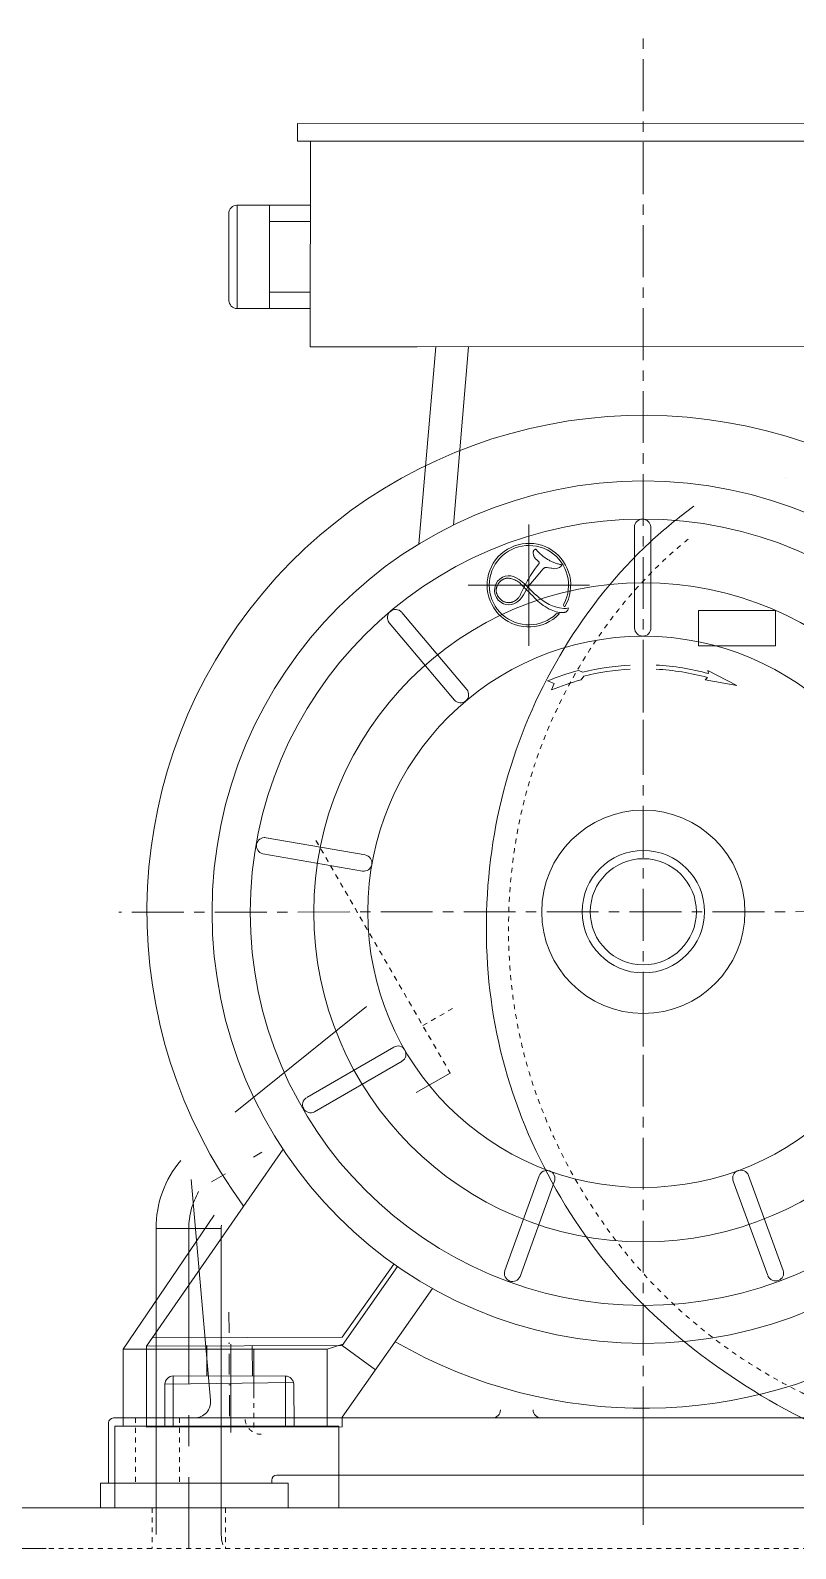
# Model space of a CAD drawing. Header units: inches. Extents: x 0 to 22015, y 0 to 16774.
# Drawn here: x 3554 to 4023, y 12105 to 13035 of the extents above; entities that cross this region are included whole.
import ezdxf

# ---------------------------------------------------------------- set-up
doc = ezdxf.new("R2010")
doc.units = ezdxf.units.IN
doc.header["$MEASUREMENT"] = 0
for name, pattern in [('CENTER', [50.8, 31.75, -6.35, 6.35, -6.35]), ('DASHDOT', [25.4, 12.7, -6.35, 0, -6.35]), ('EB_DASH', [6, 3, -3]), ('EB_DASHDOTDOT', [45, 30, -3, 3, -3, 3, -3])]:
    doc.linetypes.add(name, pattern=pattern)
for name, color, linetype, lineweight in [('CAXA0', 7, 'Continuous', 5), ('CAXA1', 5, 'CENTER', 5), ('CAXA2', 6, 'EB_DASH', 5)]:
    doc.layers.add(name, color=color, linetype=linetype, lineweight=lineweight)

msp = doc.modelspace()

# ---------------------------------------------------------------- linework, layer by layer
at = {"color": 7, "lineweight": 5}
for p, q in [((3717.66, 12977.5), (3717.63, 12966.75)), ((4076.42, 12977.33), (3717.66, 12977.5)), ((4076.44, 12966.75), (3717.63, 12966.75)), ((3725.63, 12966.75), (3725.29, 12840.82)), ((3725.52, 12927.42), (3680.53, 12927.43)), ((3680.65, 12864.18), (3680.59, 12927.43)), ((3700.58, 12864.18), (3700.58, 12927.42)), ((3675.64, 12869.17), (3675.53, 12922.41)), ((3725.52, 12917.42), (3700.58, 12917.42)), ((3725.35, 12874.18), (3700.58, 12874.18)), ((3725.35, 12864.18), (3680.65, 12864.18)), ((3790.93, 12840.82), (3725.29, 12840.82)), ((4065.97, 12841.01), (3790.93, 12840.82)), ((3802.28, 12840.82), (3792.03, 12720.05)), ((3822.32, 12840.84), (3813.08, 12731.59)), ((3923.99, 12730.46), (3924.1, 12668.5)), ((3933.98, 12730.24), (3934.1, 12668.57)), ((3781.57, 12678.08), (3821.3, 12630.92)), ((3773.77, 12671.83), (3813.69, 12624.44)), ((3698.35, 12540.16), (3759.1, 12529.57)), ((3696.39, 12530.35), (3757.43, 12519.71)), ((3759.86, 12436.88), (3679.52, 12372.02)), ((3723.25, 12381.01), (3776.59, 12411.94)), ((3728.05, 12372.24), (3781.66, 12403.32)), ((3811.14, 12396.05), (3790.36, 12384.05)), ((3625.08, 12228.86), (3708.78, 12349.34)), ((3673.55, 12334.36), (3664.89, 12329.36)), ((3844.62, 12275.09), (3865.6, 12333.08)), ((3853.94, 12271.47), (3875.02, 12329.73)), ((4005.68, 12271.98), (3984.48, 12329.89)), ((4015.15, 12275.19), (3993.85, 12333.38)), ((3744.93, 12229.29), (3778.78, 12277.56)), ((3744.95, 12234.29), (3776.66, 12279.04)), ((3745.02, 12185.29), (3800.37, 12264.05)), ((3744.97, 12229.29), (3625.08, 12228.86)), ((3625.08, 12228.86), (3625.19, 12179.17)), ((3744.95, 12234.29), (3628.57, 12233.87)), ((3662.02, 12229.2), (3662.02, 12210.49)), ((3689.97, 12229.23), (3690.02, 12210.45)), ((3744.97, 12229.29), (3765.33, 12214.19)), ((3710.33, 12210.42), (3641.47, 12210.52)), ((3641.47, 12210.52), (3641.47, 12179.19)), ((3710.33, 12210.42), (3710.28, 12179.26)), ((3715.18, 12206.58), (3636.46, 12205.52)), ((3636.46, 12205.52), (3636.46, 12179.18)), ((3715.32, 12205.47), (3715.58, 12179.26)), ((3745.02, 12185.29), (3745.02, 12179.29)), ((3745.02, 12179.29), (3625.19, 12179.17))]:
    msp.add_line(p, q, dxfattribs=at)
at = {"color": 7, "linetype": 'DASHDOT', "lineweight": 5}
msp.add_line((3675.66, 12249.68), (3676.02, 12179.23), dxfattribs=at)
at = {"color": 7, "lineweight": 5}
for centre, radius in [((3929.43, 12494.49), 264.11), ((3929.43, 12494.49), 240.75), ((3929.43, 12494.49), 201.83), ((3929.43, 12494.79), 168.78), ((3929.43, 12494.79), 62.24)]:
    msp.add_circle(centre, radius, dxfattribs=at)
for centre, radius, start, end in [((3680.53, 12922.43), 5, 89.99533, 180.11998), ((3680.64, 12869.18), 5, 180.11998, 270.00361), ((3929.43, 12494.79), 304, 68.52452, 216.36046), ((3929.43, 12494.79), 304, 240.01155, 64.22543), ((3928.98, 12730.24), 5, 2.81785, 177.40095), ((3777.74, 12674.87), 5, 42.81785, 217.40095), ((3929.1, 12668.57), 5, 180, 0), ((3817.47, 12627.71), 5, 220, 40), ((3697.48, 12535.23), 5, 82.81785, 257.40095), ((3758.23, 12524.64), 5, 260, 80), ((3779.09, 12407.61), 5, 300, 120), ((3725.75, 12376.68), 5, 122.81785, 297.40095), ((3870.3, 12331.37), 5, 340, 160), ((3989.17, 12331.6), 5, 20, 200), ((3849.32, 12273.39), 5, 162.81785, 337.40095), ((4010.38, 12273.69), 5, 202.81785, 17.40095), ((3641.46, 12205.52), 5, 89.91581, 180), ((3710.32, 12205.42), 5, 0.58104, 89.91581)]:
    msp.add_arc(centre, radius, start, end, dxfattribs=at)
at = {"layer": 'CAXA0', "color": 7, "linetype": 'Continuous', "lineweight": 5}
for p, q in [((3862.03, 12714.97), (3862.02, 12714.82)), ((3862.02, 12714.82), (3862.02, 12714.66)), ((3862.02, 12714.66), (3862.02, 12714.5)), ((3862.02, 12714.5), (3862.03, 12714.33)), ((3862.04, 12715.11), (3862.03, 12714.97)), ((3862.03, 12714.33), (3862.05, 12714.15)), ((3862.06, 12715.25), (3862.04, 12715.11)), ((3862.05, 12714.15), (3862.08, 12713.83)), ((3862.08, 12715.38), (3862.06, 12715.25)), ((3862.11, 12715.5), (3862.08, 12715.38)), ((3862.08, 12713.83), (3862.13, 12713.52)), ((3862.14, 12715.62), (3862.11, 12715.5)), ((3862.13, 12713.52), (3862.17, 12713.37)), ((3862.18, 12715.73), (3862.14, 12715.62)), ((3862.17, 12713.37), (3862.2, 12713.22)), ((3862.22, 12715.84), (3862.18, 12715.73)), ((3862.2, 12713.22), (3862.24, 12713.08)), ((3862.27, 12715.94), (3862.22, 12715.84)), ((3862.24, 12713.08), (3862.28, 12712.94)), ((3862.33, 12716.03), (3862.27, 12715.94)), ((3862.28, 12712.94), (3862.32, 12712.8)), ((3862.32, 12712.8), (3862.37, 12712.67)), ((3862.39, 12716.12), (3862.33, 12716.03)), ((3862.37, 12712.67), (3862.42, 12712.54)), ((3862.46, 12716.2), (3862.39, 12716.12)), ((3862.42, 12712.54), (3862.47, 12712.41)), ((3862.56, 12716.31), (3862.46, 12716.2)), ((3862.47, 12712.41), (3862.53, 12712.28)), ((3862.53, 12712.28), (3862.59, 12712.16)), ((3862.67, 12716.41), (3862.56, 12716.31)), ((3862.59, 12712.16), (3862.66, 12712.04)), ((3862.66, 12712.04), (3862.72, 12711.92)), ((3862.8, 12716.5), (3862.67, 12716.41)), ((3862.72, 12711.92), (3862.8, 12711.81)), ((3862.95, 12716.59), (3862.8, 12716.5)), ((3862.8, 12711.81), (3862.88, 12711.69)), ((3862.88, 12711.69), (3862.96, 12711.57)), ((3863.1, 12716.66), (3862.95, 12716.59)), ((3862.96, 12711.57), (3863.05, 12711.46)), ((3863.05, 12711.46), (3863.14, 12711.34)), ((3863.27, 12716.74), (3863.1, 12716.66)), ((3863.14, 12711.34), (3863.25, 12711.22)), ((3863.25, 12711.22), (3863.47, 12710.97)), ((3863.44, 12716.8), (3863.27, 12716.74)), ((3863.62, 12716.85), (3863.44, 12716.8)), ((3863.47, 12710.97), (3863.7, 12710.74)), ((3863.62, 12716.85), (3864.02, 12716.38)), ((3863.7, 12710.74), (3863.96, 12710.49)), ((3863.96, 12710.49), (3864.2, 12710.27)), ((3864.02, 12716.38), (3864.42, 12715.91)), ((3864.2, 12710.27), (3864.89, 12709.65)), ((3864.42, 12715.91), (3864.83, 12715.46)), ((3864.83, 12715.46), (3865.25, 12715.01)), ((3864.89, 12709.65), (3865.42, 12709.16)), ((3865.25, 12715.01), (3865.68, 12714.58)), ((3865.68, 12714.58), (3866.11, 12714.15)), ((3866.11, 12714.15), (3866.55, 12713.74)), ((3866.55, 12713.74), (3867, 12713.34)), ((3867, 12713.34), (3867.46, 12712.95)), ((3867.46, 12712.95), (3867.92, 12712.57)), ((3867.92, 12712.57), (3868.39, 12712.2)), ((3868.39, 12712.2), (3868.87, 12711.85)), ((3868.87, 12711.85), (3869.35, 12711.5)), ((3869.35, 12711.5), (3869.84, 12711.17)), ((3869.84, 12711.17), (3870.33, 12710.86)), ((3870.33, 12710.86), (3870.82, 12710.55)), ((3870.82, 12710.55), (3871.28, 12710.28)), ((3871.28, 12710.28), (3871.75, 12710.03)), ((3871.75, 12710.03), (3872.22, 12709.78)), ((3872.22, 12709.78), (3872.7, 12709.54)), ((3843.15, 12699.62), (3844.91, 12700.31)), ((3844.91, 12700.31), (3846.71, 12700.57)), ((3846.71, 12700.57), (3848.23, 12700.44)), ((3848.23, 12700.44), (3849.83, 12700.01)), ((3860.38, 12700.65), (3859.45, 12699.14)), ((3861.58, 12702.49), (3860.38, 12700.65)), ((3862.81, 12704.3), (3861.58, 12702.49)), ((3868.13, 12704.86), (3862.76, 12698.55)), ((3864.1, 12706.09), (3862.81, 12704.3)), ((3865.42, 12707.85), (3864.1, 12706.09)), ((3868.18, 12704.89), (3868, 12704.73)), ((3868.37, 12705.04), (3868.18, 12704.89)), ((3868.56, 12705.17), (3868.37, 12705.04)), ((3868.75, 12705.28), (3868.56, 12705.17)), ((3868.94, 12705.38), (3868.75, 12705.28)), ((3869.13, 12705.46), (3868.94, 12705.38)), ((3869.32, 12705.52), (3869.13, 12705.46)), ((3869.42, 12705.54), (3869.32, 12705.52)), ((3869.51, 12705.56), (3869.42, 12705.54)), ((3869.67, 12705.59), (3869.51, 12705.56)), ((3869.83, 12705.6), (3869.67, 12705.59)), ((3870.01, 12705.6), (3869.83, 12705.6)), ((3870.2, 12705.59), (3870.01, 12705.6)), ((3870.39, 12705.58), (3870.2, 12705.59)), ((3870.59, 12705.55), (3870.39, 12705.58)), ((3871.27, 12705.44), (3870.59, 12705.55)), ((3871.78, 12705.36), (3871.27, 12705.44)), ((3872.89, 12705.23), (3871.78, 12705.36)), ((3872.7, 12709.54), (3873.19, 12709.3)), ((3873.36, 12705.16), (3872.89, 12705.23)), ((3873.19, 12709.3), (3873.68, 12709.08)), ((3875.11, 12704.88), (3873.44, 12705.15)), ((3873.68, 12709.08), (3874.18, 12708.87)), ((3874.18, 12708.87), (3874.69, 12708.67)), ((3874.69, 12708.67), (3875.2, 12708.47)), ((3876.22, 12704.92), (3875.11, 12704.88)), ((3875.2, 12708.47), (3875.72, 12708.29)), ((3875.72, 12708.29), (3876.24, 12708.11)), ((3878.02, 12705.7), (3876.22, 12704.92)), ((3876.24, 12708.11), (3876.77, 12707.94)), ((3876.77, 12707.94), (3877.3, 12707.79)), ((3877.3, 12707.79), (3877.84, 12707.64)), ((3877.84, 12707.64), (3878.38, 12707.51)), ((3879.05, 12706.38), (3878.02, 12705.7)), ((3878.38, 12707.51), (3878.92, 12707.38)), ((3878.92, 12707.38), (3879.25, 12706.95)), ((3879.25, 12706.95), (3879.05, 12706.38)), ((3838.27, 12690.99), (3838.41, 12693.2)), ((3838.66, 12688.88), (3838.27, 12690.99)), ((3838.41, 12693.2), (3839.07, 12695.33)), ((3839.07, 12695.33), (3840.2, 12697.21)), ((3839.32, 12691.65), (3839.33, 12691.93)), ((3839.33, 12691.38), (3839.32, 12691.65)), ((3839.33, 12691.93), (3839.35, 12692.21)), ((3839.35, 12691.1), (3839.33, 12691.38)), ((3839.35, 12692.21), (3839.39, 12692.49)), ((3839.38, 12690.82), (3839.35, 12691.1)), ((3839.39, 12692.49), (3839.43, 12692.77)), ((3839.43, 12692.77), (3839.49, 12693.06)), ((3839.49, 12693.06), (3839.56, 12693.34)), ((3839.56, 12693.34), (3839.65, 12693.63)), ((3839.65, 12693.63), (3839.74, 12693.91)), ((3839.74, 12693.91), (3839.85, 12694.19)), ((3839.85, 12694.19), (3839.97, 12694.48)), ((3839.97, 12694.48), (3840.1, 12694.75)), ((3840.1, 12694.75), (3840.24, 12695.03)), ((3840.2, 12697.21), (3841.54, 12698.57)), ((3840.24, 12695.03), (3840.4, 12695.3)), ((3840.4, 12695.3), (3840.56, 12695.56)), ((3840.56, 12695.56), (3840.74, 12695.83)), ((3840.74, 12695.83), (3840.92, 12696.08)), ((3840.92, 12696.08), (3841.11, 12696.33)), ((3841.11, 12696.33), (3841.31, 12696.57)), ((3841.31, 12696.57), (3841.52, 12696.8)), ((3841.52, 12696.8), (3841.74, 12697.03)), ((3841.54, 12698.57), (3843.15, 12699.62)), ((3841.74, 12697.03), (3841.97, 12697.24)), ((3841.97, 12697.24), (3842.2, 12697.45)), ((3842.2, 12697.45), (3842.44, 12697.64)), ((3842.44, 12697.64), (3842.68, 12697.82)), ((3842.68, 12697.82), (3842.92, 12698)), ((3842.92, 12698), (3843.17, 12698.16)), ((3843.17, 12698.16), (3843.43, 12698.3)), ((3843.43, 12698.3), (3843.68, 12698.44)), ((3843.68, 12698.44), (3843.94, 12698.56)), ((3843.94, 12698.56), (3844.2, 12698.67)), ((3844.2, 12698.67), (3844.46, 12698.77)), ((3844.46, 12698.77), (3844.72, 12698.85)), ((3844.72, 12698.85), (3844.96, 12698.91)), ((3844.96, 12698.91), (3845.2, 12698.97)), ((3845.2, 12698.97), (3845.44, 12699.01)), ((3845.44, 12699.01), (3845.68, 12699.04)), ((3845.68, 12699.04), (3845.93, 12699.07)), ((3845.93, 12699.07), (3846.18, 12699.08)), ((3846.18, 12699.08), (3846.44, 12699.09)), ((3846.44, 12699.09), (3846.69, 12699.08)), ((3846.69, 12699.08), (3847.22, 12699.04)), ((3847.22, 12699.04), (3847.76, 12698.97)), ((3847.76, 12698.97), (3848.32, 12698.85)), ((3848.32, 12698.85), (3848.88, 12698.7)), ((3848.88, 12698.7), (3849.46, 12698.51)), ((3849.46, 12698.51), (3850.05, 12698.28)), ((3849.83, 12700.01), (3851.5, 12699.27)), ((3850.05, 12698.28), (3850.65, 12698.01)), ((3850.65, 12698.01), (3851.26, 12697.71)), ((3851.26, 12697.71), (3851.87, 12697.37)), ((3851.5, 12699.27), (3853.29, 12698.21)), ((3851.87, 12697.37), (3852.49, 12697)), ((3852.49, 12697), (3853.11, 12696.59)), ((3853.11, 12696.59), (3853.72, 12696.15)), ((3853.29, 12698.21), (3856.38, 12695.8)), ((3855.21, 12691.3), (3854.45, 12689.68)), ((3856, 12692.9), (3855.21, 12691.3)), ((3856.82, 12694.49), (3856, 12692.9)), ((3858.73, 12693.51), (3856.02, 12688.83)), ((3856.38, 12695.8), (3857.84, 12694.35)), ((3857.67, 12696.06), (3856.82, 12694.49)), ((3858.54, 12697.61), (3857.67, 12696.06)), ((3857.84, 12694.35), (3862.72, 12689.53)), ((3859.45, 12699.14), (3858.54, 12697.61)), ((3860.25, 12695.59), (3858.73, 12693.51)), ((3862.76, 12698.55), (3860.25, 12695.59)), ((3839.44, 12687.15), (3838.66, 12688.88)), ((3839.42, 12690.55), (3839.38, 12690.82)), ((3839.48, 12690.27), (3839.42, 12690.55)), ((3840.6, 12685.61), (3839.44, 12687.15)), ((3839.54, 12689.99), (3839.48, 12690.27)), ((3839.62, 12689.71), (3839.54, 12689.99)), ((3839.71, 12689.44), (3839.62, 12689.71)), ((3839.82, 12689.16), (3839.71, 12689.44)), ((3839.93, 12688.89), (3839.82, 12689.16)), ((3840.06, 12688.62), (3839.93, 12688.89)), ((3840.2, 12688.35), (3840.06, 12688.62)), ((3840.35, 12688.09), (3840.2, 12688.35)), ((3840.51, 12687.83), (3840.35, 12688.09)), ((3840.68, 12687.57), (3840.51, 12687.83)), ((3842.08, 12684.34), (3840.6, 12685.61)), ((3840.86, 12687.32), (3840.68, 12687.57)), ((3841.05, 12687.08), (3840.86, 12687.32)), ((3841.25, 12686.84), (3841.05, 12687.08)), ((3841.46, 12686.61), (3841.25, 12686.84)), ((3841.68, 12686.38), (3841.46, 12686.61)), ((3841.9, 12686.16), (3841.68, 12686.38)), ((3842.14, 12685.96), (3841.9, 12686.16)), ((3843.76, 12683.43), (3842.08, 12684.34)), ((3842.37, 12685.76), (3842.14, 12685.96)), ((3842.62, 12685.57), (3842.37, 12685.76)), ((3842.87, 12685.39), (3842.62, 12685.57)), ((3843.12, 12685.22), (3842.87, 12685.39)), ((3843.38, 12685.07), (3843.12, 12685.22)), ((3843.65, 12684.92), (3843.38, 12685.07)), ((3843.91, 12684.78), (3843.65, 12684.92)), ((3845.31, 12682.98), (3843.76, 12683.43)), ((3844.18, 12684.66), (3843.91, 12684.78)), ((3844.45, 12684.55), (3844.18, 12684.66)), ((3844.72, 12684.45), (3844.45, 12684.55)), ((3845, 12684.37), (3844.72, 12684.45)), ((3845.27, 12684.29), (3845, 12684.37)), ((3845.55, 12684.23), (3845.27, 12684.29)), ((3846.94, 12682.81), (3845.31, 12682.98)), ((3845.83, 12684.18), (3845.55, 12684.23)), ((3846.11, 12684.13), (3845.83, 12684.18)), ((3846.4, 12684.11), (3846.11, 12684.13)), ((3846.68, 12684.09), (3846.4, 12684.11)), ((3846.97, 12684.08), (3846.68, 12684.09)), ((3848.58, 12682.94), (3846.94, 12682.81)), ((3847.26, 12684.09), (3846.97, 12684.08)), ((3847.54, 12684.11), (3847.26, 12684.09)), ((3847.83, 12684.13), (3847.54, 12684.11)), ((3848.11, 12684.18), (3847.83, 12684.13)), ((3848.4, 12684.23), (3848.11, 12684.18)), ((3848.68, 12684.29), (3848.4, 12684.23)), ((3850.14, 12683.37), (3848.58, 12682.94)), ((3848.95, 12684.37), (3848.68, 12684.29)), ((3849.22, 12684.45), (3848.95, 12684.37)), ((3849.54, 12684.57), (3849.22, 12684.45)), ((3849.86, 12684.7), (3849.54, 12684.57)), ((3850.17, 12684.85), (3849.86, 12684.7)), ((3851.38, 12683.96), (3850.14, 12683.37)), ((3850.48, 12685.01), (3850.17, 12684.85)), ((3850.79, 12685.19), (3850.48, 12685.01)), ((3851.09, 12685.38), (3850.79, 12685.19)), ((3851.39, 12685.59), (3851.09, 12685.38)), ((3852.57, 12684.77), (3851.38, 12683.96)), ((3851.68, 12685.82), (3851.39, 12685.59)), ((3851.96, 12686.06), (3851.68, 12685.82)), ((3852.24, 12686.31), (3851.96, 12686.06)), ((3852.51, 12686.57), (3852.24, 12686.31)), ((3852.78, 12686.85), (3852.51, 12686.57)), ((3853.71, 12685.78), (3852.57, 12684.77)), ((3853.03, 12687.13), (3852.78, 12686.85)), ((3853.27, 12687.43), (3853.03, 12687.13)), ((3853.5, 12687.74), (3853.27, 12687.43)), ((3853.72, 12688.05), (3853.5, 12687.74)), ((3854.77, 12686.99), (3853.71, 12685.78)), ((3854.45, 12689.68), (3853.72, 12688.05)), ((3856.02, 12688.83), (3854.77, 12686.99)), ((3862.72, 12689.53), (3864.52, 12687.98)), ((3862.88, 12687.06), (3863.79, 12686.06)), ((3863.79, 12686.06), (3864.76, 12685.1)), ((3864.52, 12687.98), (3865.42, 12687.22)), ((3864.76, 12685.1), (3865.79, 12684.17)), ((3865.42, 12687.22), (3868.73, 12684.73)), ((3865.79, 12684.17), (3866.89, 12683.29)), ((3866.89, 12683.29), (3868.04, 12682.44)), ((3868.04, 12682.44), (3869.25, 12681.64)), ((3868.73, 12684.73), (3871.75, 12682.96)), ((3871.75, 12682.96), (3874.77, 12681.74)), ((3874.77, 12681.74), (3878.14, 12680.85)), ((3869.25, 12681.64), (3870.51, 12680.9)), ((3870.51, 12680.9), (3871.81, 12680.2)), ((3871.81, 12680.2), (3872.93, 12679.66)), ((3872.93, 12679.66), (3873.99, 12679.21)), ((3873.99, 12679.21), (3875.02, 12678.83)), ((3875.02, 12678.83), (3876.02, 12678.53)), ((3876.02, 12678.53), (3877.01, 12678.3)), ((3877.01, 12678.3), (3877.98, 12678.13)), ((3877.98, 12678.13), (3878.95, 12678.04)), ((3878.14, 12680.85), (3880.8, 12680.51)), ((3878.95, 12678.04), (3879.92, 12678.02)), ((3879.92, 12678.02), (3880.73, 12678.06)), ((3880.73, 12678.06), (3881.08, 12678.1)), ((3880.8, 12680.51), (3882.17, 12680.59)), ((3881.08, 12678.1), (3881.4, 12678.17)), ((3881.4, 12678.17), (3881.69, 12678.26)), ((3881.69, 12678.26), (3881.95, 12678.36)), ((3881.95, 12678.36), (3882.19, 12678.49)), ((3882.17, 12680.59), (3883.59, 12680.85)), ((3882.19, 12678.49), (3882.41, 12678.64)), ((3882.41, 12678.64), (3882.6, 12678.81)), ((3882.6, 12678.81), (3882.78, 12679.01)), ((3882.78, 12679.01), (3882.95, 12679.24)), ((3882.95, 12679.24), (3883.11, 12679.49)), ((3883.11, 12679.49), (3883.25, 12679.77)), ((3883.25, 12679.77), (3883.37, 12680.07)), ((3883.37, 12680.07), (3883.47, 12680.39)), ((3883.47, 12680.39), (3883.55, 12680.72)), ((4010.3, 12679.28), (3963.2, 12679.28)), ((3963.2, 12679.28), (3963.2, 12657.55)), ((4010.3, 12657.55), (4010.3, 12679.28)), ((3963.2, 12657.55), (4010.3, 12657.55)), ((3874.84, 12634.56), (3870.84, 12636.15)), ((3889.72, 12642.57), (3892.31, 12641.43)), ((3892.92, 12639.01), (3891.27, 12636.77)), ((3968.68, 12638.27), (3967.36, 12636.81)), ((3986.71, 12633.38), (3967.36, 12636.81)), ((3968.92, 12642.61), (3969.34, 12640.68)), ((3986.71, 12633.38), (3968.92, 12642.61)), ((3873.13, 12630.61), (3874.84, 12634.56)), ((3690.61, 12344.62), (3695.81, 12347.62)), ((3652.58, 12330.91), (3664.41, 12195.67)), ((3610.82, 12226.98), (3666.64, 12309)), ((3631.01, 12300.9), (3660.96, 12300.9)), ((3631.01, 12300.9), (3631.01, 12113.36)), ((3631.01, 12300.9), (3670.96, 12300.9)), ((3670.96, 12300.9), (3670.96, 12113.54)), ((3610.82, 12179.79), (3610.82, 12226.98)), ((3610.82, 12226.98), (3735.82, 12226.98)), ((3735.82, 12226.98), (3745.42, 12230.1)), ((3735.82, 12179.79), (3735.82, 12226.98)), ((3601.93, 12181.8), (3601.93, 12144.8)), ((4346.43, 12184.8), (3604.93, 12184.8)), ((3742.92, 12179.79), (3605.82, 12179.79)), ((3605.82, 12179.79), (3605.82, 12129.8)), ((3742.92, 12179.79), (3742.92, 12129.8)), ((3669.43, 12144.8), (3596.93, 12144.8)), ((3596.93, 12144.8), (3596.93, 12129.8)), ((3607.92, 12144.8), (3596.93, 12144.8)), ((3669.43, 12144.8), (3601.93, 12144.8)), ((3711.93, 12144.8), (3616.93, 12144.8)), ((3701.93, 12146.8), (3701.93, 12144.8)), ((4236.44, 12149.8), (3704.93, 12149.8)), ((3711.93, 12144.8), (3711.93, 12129.8)), ((4389.43, 12129.8), (3530.68, 12129.8)), ((4419.43, 12129.8), (3559.42, 12129.8)), ((3621.42, 12129.8), (3717.42, 12129.8)), ((3530.68, 12104.8), (3563.61, 12104.8))]:
    msp.add_line(p, q, dxfattribs=at)
for centre, radius in [((3929.43, 12494.84), 37.5), ((3929.43, 12494.79), 32.5), ((3929.43, 12494.79), 32.5)]:
    msp.add_circle(centre, radius, dxfattribs=at)
for centre, radius, start, end in [((4159.43, 12494.8), 302, 118.22705, 118.22716), ((3859.35, 12694.8), 25.61, 329.50176, 315.84264), ((3859.35, 12694.8), 24.3, 331.64199, 313.6309), ((3864.87, 12708.49), 0.872, 306.86179, 53.13821), ((4522.07, 13360), 942.01, 224.80646, 225.59135), ((3881.94, 12682.66), 1.35, 151.90995, 221.98817), ((3881.16, 12681.95), 0.3, 221.98817, 329.50176), ((3877.04, 12676.22), 1.35, 63.52629, 133.00797), ((3877.51, 12677.17), 0.3, 315.84264, 63.52629), ((3929.39, 12494.8), 151.25, 93.0474, 104.19107), ((3929.39, 12494.8), 151.25, 74.68662, 86.98353), ((3929.39, 12494.8), 153, 105.02886, 112.5006), ((3929.39, 12494.8), 147, 105.03004, 112.50062), ((3929.39, 12494.8), 148.75, 93.09867, 104.19107), ((3929.39, 12494.8), 148.75, 74.68662, 86.93278), ((3696.04, 12300.9), 65.03, 140.18674, 180), ((3696.04, 12300.9), 25.08, 175.48077, 180), ((3654.45, 12194.8), 10, 270, 5), ((3836.93, 12189.8), 5, 270, 0), ((3866.93, 12189.8), 5, 180, 270), ((3604.93, 12181.8), 3, 90, 180), ((3704.93, 12146.8), 3, 90, 180), ((3695.96, 12113.54), 25, 180, 195)]:
    msp.add_arc(centre, radius, start, end, dxfattribs=at)
msp.add_open_spline([(3960.38, 12743.14), (3951.07, 12736.34), (3920.44, 12711.29), (3877.73, 12657.66), (3843, 12579.68), (3829.86, 12494.73), (3838.11, 12408.45), (3870.41, 12327.48), (3921.74, 12256.23), (3990.93, 12201.7), (4070.8, 12161.46), (4160.27, 12152.22), (4249.64, 12160.43), (4333.73, 12194.44), (4407.12, 12247.98), (4446.34, 12294.64), (4463.02, 12319.92)], degree=3, knots=[507.385677, 507.385677, 507.385677, 507.385677, 542.01528, 626.198579, 710.942891, 796.252234, 882.200071, 968.691731, 1055.705871, 1143.309144, 1231.838631, 1320.822914, 1410.106699, 1499.844077, 1590.091192, 1681.264311, 1681.264311, 1681.264311, 1681.264311], dxfattribs=at)
at = {"layer": 'CAXA1', "linetype": 'CENTER', "lineweight": 5}
for p, q in [((3929.43, 12172.28), (3929.43, 13034.54)), ((4308.39, 12495.06), (3608.21, 12494.56))]:
    msp.add_line(p, q, dxfattribs=at)
at = {"layer": 'CAXA1', "linetype": 'CENTER', "lineweight": 5, "ltscale": 3}
for p, q in [((3859.35, 12731.96), (3859.35, 12657.64)), ((3896.51, 12694.8), (3822.19, 12694.8)), ((3829.87, 12694.8), (3888.82, 12694.8)), ((3929.39, 12632.8), (3929.39, 12616.8)), ((3929.43, 12597.29), (3929.43, 12612.29)), ((3929.43, 12427.29), (3929.43, 12412.29)), ((3651.04, 12300.9), (3651.04, 12104.8)), ((3676.82, 12229.98), (3676.82, 12175.98)), ((3929.43, 12199.58), (3929.43, 12119.33)), ((3929.42, 12129.81), (3929.42, 12119.32))]:
    msp.add_line(p, q, dxfattribs=at)
msp.add_arc((3696.04, 12300.9), 45, 149.93289, 180, dxfattribs=at)
at = {"layer": 'CAXA2', "color": 7, "linetype": 'EB_DASH', "lineweight": 5}
for p, q in [((3728.9, 12538.49), (3811.14, 12396.05)), ((3728.96, 12538.39), (3811.2, 12395.94)), ((3794.39, 12425.06), (3813.44, 12436.06)), ((3618.43, 12184.8), (3618.43, 12144.8)), ((3645.43, 12184.8), (3645.43, 12144.8)), ((3628.54, 12129.8), (3628.54, 12104.8)), ((3673.54, 12129.8), (3673.54, 12104.8)), ((3559.42, 12104.8), (4401.5, 12104.8))]:
    msp.add_line(p, q, dxfattribs=at)
at = {"layer": 'CAXA2', "color": 7, "linetype": 'EB_DASHDOTDOT', "lineweight": 5}
msp.add_line((3690.82, 12226.98), (3690.82, 12178.98), dxfattribs=at)
at = {"layer": 'CAXA2', "color": 7, "linetype": 'EB_DASH', "lineweight": 5}
msp.add_arc((3695.48, 12184.8), 10, 185, 270, dxfattribs=at)
msp.add_open_spline([(3956.91, 12722.96), (3952.28, 12719.22), (3927.44, 12697.85), (3889.63, 12650.59), (3856.31, 12575.91), (3843.64, 12494.52), (3851.29, 12411.8), (3882.16, 12334), (3931.37, 12265.78), (3997.15, 12212.2), (4075.12, 12177.15), (4160.21, 12164.31), (4246.24, 12173.39), (4327.8, 12204.39), (4398.52, 12256.46), (4436.45, 12301.36), (4452.59, 12325.74)], degree=3, knots=[600.682168, 600.682168, 600.682168, 600.682168, 618.571862, 699.198575, 780.396275, 862.160026, 944.580195, 1027.56542, 1111.099794, 1195.268035, 1280.075199, 1365.433235, 1451.335353, 1537.845168, 1624.967805, 1713.011164, 1713.011164, 1713.011164, 1713.011164], dxfattribs=at)

doc.saveas('drawing.dxf')
